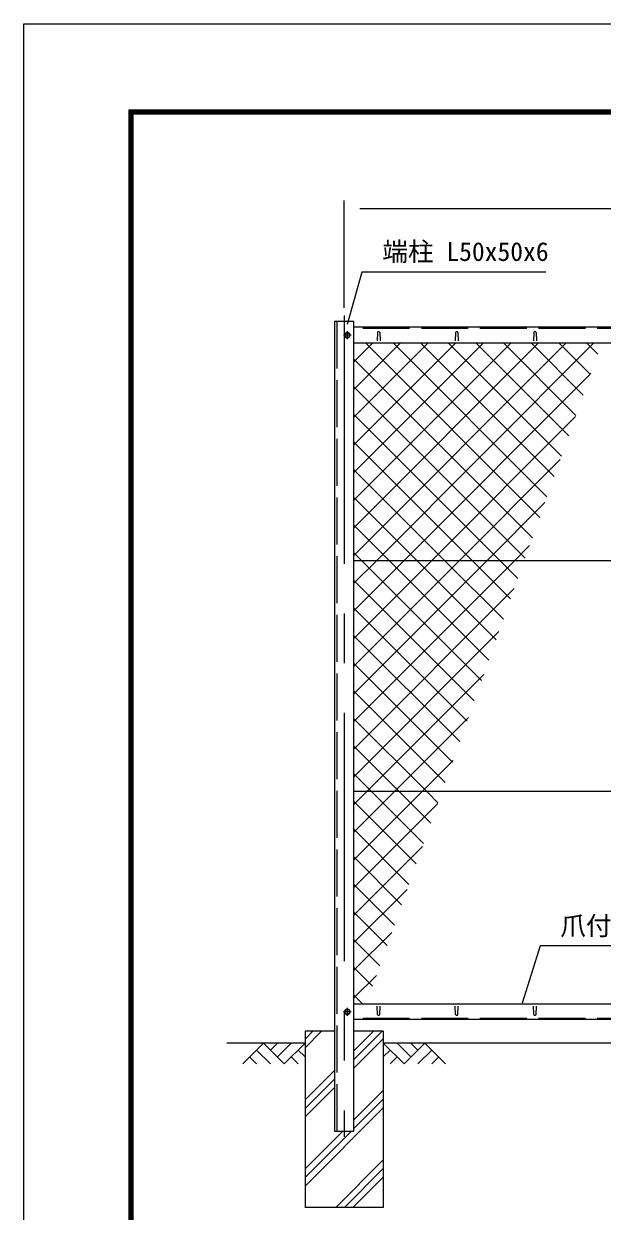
# Model space of a CAD drawing. Units: millimetres, scale not verified. Extents: x -4200 to 4200, y -2970 to 2970.
# Drawn here: x -4200 to -2719, y -66 to 2970 of the extents above; entities that cross this region are included whole.
import ezdxf
from ezdxf.enums import TextEntityAlignment as Align

# ---------------------------------------------------------------- set-up
doc = ezdxf.new("R2010")
doc.units = ezdxf.units.MM
doc.header["$LTSCALE"] = 20
doc.linetypes.add('DASHED', pattern=[7.5, 6, -1.5])
doc.linetypes.add('USER1', pattern=[50.8, 31.75, -6.35, 6.35, -6.35])
for name, color, linetype, lineweight in [('0-0_D-STR1', 1, 'Continuous', 18), ('0-1_D-BMK', 2, 'USER1', 13), ('0-2_D-STR-DIM', 7, 'Continuous', 9), ('0-3_D-STR3', 3, 'Continuous', 13), ('0-4_D-BGD', 7, 'Continuous', 9), ('0-5_D-STR4', 7, 'Continuous', 9), ('0-6_D-DCR-HCH', 7, 'Continuous', 9), ('0-9_D-STR2', 7, 'Continuous', 9), ('0-A_D-STR-TXT', 7, 'Continuous', 9), ('0-B_D-TTL', 7, 'Continuous', 9)]:
    doc.layers.add(name, color=color, linetype=linetype, lineweight=lineweight)
doc.styles.add('ＭＳ ゴシック', font='')
doc.styles.get('ＭＳ ゴシック').set_extended_font_data('MS Gothic')

msp = doc.modelspace()

# ---------------------------------------------------------------- linework, layer by layer
at = {"layer": '0-0_D-STR1'}
for p, q in [((-3404.97, 2208.92), (-3404.97, 138.92)), ((-3354.97, 2208.92), (-3404.97, 2208.92)), ((-3354.97, 138.92), (-3354.97, 2208.92)), ((-1412.47, 2193.92), (-3354.97, 2193.92)), ((-3294.97, 2180.79), (-3295.72, 2159.29)), ((-3288.97, 2180.79), (-3288.22, 2159.29)), ((-3094.97, 2180.79), (-3095.72, 2159.29)), ((-3088.97, 2180.79), (-3088.22, 2159.29)), ((-2894.97, 2180.79), (-2895.72, 2159.29)), ((-2888.97, 2180.79), (-2888.22, 2159.29)), ((-3354.97, 2153.92), (-1412.47, 2153.92)), ((-3354.97, 463.92), (-1412.47, 463.92)), ((-3294.97, 437.05), (-3295.72, 458.55)), ((-3288.97, 437.05), (-3288.22, 458.55)), ((-3094.97, 437.05), (-3095.72, 458.55)), ((-3088.97, 437.05), (-3088.22, 458.55)), ((-2894.97, 437.05), (-2895.72, 458.55)), ((-2888.97, 437.05), (-2888.22, 458.55)), ((-1412.47, 423.92), (-3354.97, 423.92)), ((-3404.97, 138.92), (-3354.97, 138.92))]:
    msp.add_line(p, q, dxfattribs=at)
at = {"layer": '0-0_D-STR1', "linetype": 'DASHED'}
for p, q in [((-3398.97, 2208.92), (-3398.97, 138.92)), ((-1412.47, 2190.92), (-3354.97, 2190.92)), ((-1412.47, 426.92), (-3354.97, 426.92))]:
    msp.add_line(p, q, dxfattribs=at)
at = {"layer": '0-0_D-STR1'}
for centre, start, end in [((-3291.97, 2179.54), 22.61986, 157.38014), ((-3091.97, 2179.54), 22.61986, 157.38014), ((-2891.97, 2179.54), 22.61986, 157.38014), ((-3291.97, 438.3), 202.61986, 337.38014), ((-3091.97, 438.3), 202.61986, 337.38014), ((-2891.97, 438.3), 202.61986, 337.38014)]:
    msp.add_arc(centre, 3.25, start, end, dxfattribs=at)
at = {"layer": '0-1_D-BMK'}
for p, q in [((-3379.97, 2223.92), (-3379.97, 123.92)), ((-3361.97, 2173.92), (-3381.97, 2173.92)), ((-3371.97, 2183.92), (-3371.97, 2163.92)), ((-3361.97, 443.92), (-3381.97, 443.92)), ((-3371.97, 453.92), (-3371.97, 433.92))]:
    msp.add_line(p, q, dxfattribs=at)
at = {"layer": '0-2_D-STR-DIM'}
for p, q in [((-3379.97, 2243.92), (-3379.97, 2517.7)), ((-3339.97, 2497.7), (-1419.97, 2497.7))]:
    msp.add_line(p, q, dxfattribs=at)
at = {"layer": '0-3_D-STR3'}
for p, q in [((-1412.47, 1597.17), (-3354.97, 1597.17)), ((-1412.47, 1007.17), (-3354.97, 1007.17))]:
    msp.add_line(p, q, dxfattribs=at)
for points in [[(-3365.47, 2177.67), (-3371.97, 2181.42), (-3378.47, 2177.67), (-3378.47, 2170.16), (-3371.97, 2166.41), (-3365.47, 2170.16)], [(-3365.47, 447.67), (-3371.97, 451.42), (-3378.47, 447.67), (-3378.47, 440.16), (-3371.97, 436.41), (-3365.47, 440.16)]]:
    msp.add_lwpolyline(points, close=True, dxfattribs=at)
for centre in [(-3371.97, 2173.92), (-3371.97, 443.92)]:
    msp.add_circle(centre, 6.25, dxfattribs=at)
at = {"layer": '0-4_D-BGD'}
for p, q in [((-3479.97, 363.92), (-3679.97, 363.92)), ((-1479.97, 363.92), (-3279.97, 363.92))]:
    msp.add_line(p, q, dxfattribs=at)
at = {"layer": '0-5_D-STR4'}
for p, q in [((-3479.97, 393.92), (-3479.97, -56.08)), ((-3404.97, 393.92), (-3479.97, 393.92)), ((-3279.97, 393.92), (-3354.97, 393.92)), ((-3279.97, 393.92), (-3279.97, -56.08)), ((-3279.97, -56.08), (-3479.97, -56.08))]:
    msp.add_line(p, q, dxfattribs=at)
at = {"layer": '0-6_D-DCR-HCH'}
for p, q in [((-3479.97, 351.68), (-3437.73, 393.92)), ((-3479.97, 373.77), (-3459.83, 393.92)), ((-3354.97, 322), (-3283.05, 393.92)), ((-3354.97, 344.09), (-3305.15, 393.92)), ((-3354.97, 299.9), (-3279.97, 374.9)), ((-3586.4, 363.92), (-3639.61, 310.71)), ((-3604.14, 346.18), (-3568.5, 310.71)), ((-3586.4, 363.92), (-3533.19, 310.71)), ((-3568.66, 346.18), (-3550.92, 363.92)), ((-3550.92, 328.44), (-3515.45, 363.92)), ((-3533.19, 310.71), (-3479.97, 363.92)), ((-3497.71, 346.18), (-3479.97, 328.52)), ((-3226.76, 310.71), (-3279.97, 363.92)), ((-3262.24, 346.18), (-3279.97, 328.52)), ((-3209.03, 328.44), (-3244.5, 363.92)), ((-3173.55, 363.92), (-3226.76, 310.71)), ((-3191.2, 346.09), (-3209.03, 363.92)), ((-3155.81, 346.18), (-3191.45, 310.71)), ((-3173.55, 363.92), (-3120.34, 310.71)), ((-3621.87, 328.44), (-3604.05, 310.71)), ((-3515.45, 328.44), (-3497.63, 310.71)), ((-3244.5, 328.44), (-3262.32, 310.71)), ((-3138.08, 328.44), (-3155.89, 310.71)), ((-3479.97, 219.09), (-3404.97, 294.09)), ((-3479.97, 197), (-3404.97, 272)), ((-3479.97, 174.9), (-3404.97, 249.9)), ((-3354.97, 167.32), (-3279.97, 242.32)), ((-3354.97, 145.22), (-3279.97, 220.22)), ((-3479.97, -1.88), (-3279.97, 198.12)), ((-3479.97, 20.22), (-3361.28, 138.92)), ((-3479.97, 42.32), (-3383.37, 138.92)), ((-3401.6, -56.08), (-3279.97, 65.54)), ((-3379.5, -56.08), (-3279.97, 43.44)), ((-3357.4, -56.08), (-3279.97, 21.35))]:
    msp.add_line(p, q, dxfattribs=at)
at = {"layer": '0-9_D-STR2'}
for p, q in [((-3354.97, 2105.53), (-3306.59, 2153.92)), ((-3354.97, 2034.82), (-3235.88, 2153.92)), ((-3354.97, 1964.11), (-3165.17, 2153.92)), ((-3354.97, 1893.4), (-3094.46, 2153.92)), ((-3354.97, 1822.69), (-3023.75, 2153.92)), ((-3354.97, 1751.98), (-2953.04, 2153.92)), ((-3354.97, 1681.27), (-2882.33, 2153.92)), ((-3354.97, 1610.56), (-2811.62, 2153.92)), ((-2879.68, 1707.96), (-3325.64, 2153.92)), ((-2861.1, 1760.08), (-3254.93, 2153.92)), ((-2842.51, 1812.21), (-3184.22, 2153.92)), ((-2823.92, 1864.33), (-3113.51, 2153.92)), ((-2805.33, 1916.45), (-3042.8, 2153.92)), ((-2786.75, 1968.57), (-2972.09, 2153.92)), ((-2768.16, 2020.7), (-2901.38, 2153.92)), ((-2749.57, 2072.82), (-2830.67, 2153.92)), ((-2730.98, 2124.94), (-2759.96, 2153.92)), ((-2898.27, 1655.84), (-3354.97, 2112.54)), ((-3226.95, 1597.17), (-2748.62, 2075.5)), ((-2916.86, 1603.71), (-3354.97, 2041.83)), ((-2981.02, 1597.17), (-3354.97, 1971.12)), ((-3156.23, 1597.17), (-2787.81, 1965.59)), ((-3051.73, 1597.17), (-3354.97, 1900.41)), ((-3085.52, 1597.17), (-2827, 1855.69)), ((-3122.44, 1597.17), (-3354.97, 1829.7)), ((-3193.16, 1597.17), (-3354.97, 1758.99)), ((-3014.81, 1597.17), (-2866.19, 1745.79)), ((-3263.87, 1597.17), (-3354.97, 1688.28)), ((-3334.58, 1597.17), (-3354.97, 1617.56)), ((-2944.1, 1597.17), (-2905.39, 1635.88)), ((-3354.97, 1469.14), (-3226.95, 1597.17)), ((-3354.97, 1398.43), (-3156.23, 1597.17)), ((-3354.97, 1327.72), (-3085.52, 1597.17)), ((-3354.97, 1257.01), (-3014.81, 1597.17)), ((-3354.97, 1186.3), (-2944.1, 1597.17)), ((-3028.38, 1290.98), (-3334.58, 1597.17)), ((-3009.8, 1343.1), (-3263.87, 1597.17)), ((-2991.21, 1395.22), (-3193.16, 1597.17)), ((-2972.62, 1447.34), (-3122.44, 1597.17)), ((-2954.03, 1499.47), (-3051.73, 1597.17)), ((-2935.45, 1551.59), (-2981.02, 1597.17)), ((-3046.97, 1238.85), (-3354.97, 1546.85)), ((-3354.97, 1115.58), (-2944.58, 1525.98)), ((-3065.56, 1186.73), (-3354.97, 1476.14)), ((-3354.97, 1044.87), (-2983.77, 1416.08)), ((-3084.15, 1134.61), (-3354.97, 1405.43)), ((-3102.74, 1082.48), (-3354.97, 1334.72)), ((-3321.97, 1007.17), (-3022.97, 1306.17)), ((-3121.32, 1030.36), (-3354.97, 1264.01)), ((-3168.84, 1007.17), (-3354.97, 1193.3)), ((-3251.26, 1007.17), (-3062.16, 1196.27)), ((-3239.55, 1007.17), (-3354.97, 1122.59)), ((-3180.55, 1007.17), (-3101.35, 1086.37)), ((-3310.26, 1007.17), (-3354.97, 1051.88)), ((-3354.97, 974.16), (-3321.97, 1007.17)), ((-3354.97, 903.45), (-3251.26, 1007.17)), ((-3354.97, 832.74), (-3180.55, 1007.17)), ((-3177.09, 873.99), (-3310.26, 1007.17)), ((-3158.5, 926.11), (-3239.55, 1007.17)), ((-3139.91, 978.24), (-3168.84, 1007.17)), ((-3195.67, 821.87), (-3354.97, 981.17)), ((-3354.97, 762.03), (-3140.54, 976.46)), ((-3214.26, 769.74), (-3354.97, 910.46)), ((-3354.97, 691.32), (-3179.74, 866.56)), ((-3232.85, 717.62), (-3354.97, 839.75)), ((-3251.44, 665.5), (-3354.97, 769.04)), ((-3354.97, 620.61), (-3218.93, 756.66)), ((-3270.02, 613.38), (-3354.97, 698.33)), ((-3354.97, 549.9), (-3258.12, 646.75)), ((-3288.61, 561.25), (-3354.97, 627.62)), ((-3307.2, 509.13), (-3354.97, 556.9)), ((-3354.97, 479.19), (-3297.31, 536.85)), ((-3332.7, 463.92), (-3354.97, 486.19))]:
    msp.add_line(p, q, dxfattribs=at)
msp.add_lwpolyline([(-3354.97, 1539.85), (-3297.66, 1597.17), (-2740.91, 2153.92)], dxfattribs=at)
at = {"layer": '0-A_D-STR-TXT'}
for points in [[(-2863.62, 2335.21), (-3334.59, 2335.21), (-3372.68, 2200.94)], [(-2180.85, 612.79), (-2878.73, 612.79), (-2924.09, 465.83)]]:
    msp.add_lwpolyline(points, dxfattribs=at)
at = {"layer": '0-B_D-TTL', "color": 2, "lineweight": 18}
msp.add_lwpolyline([(-4200, 2970), (4200, 2970), (4200, -2970), (-4200, -2970)], close=True, dxfattribs=at)
at = {"layer": '0-B_D-TTL'}
for points in [[(-3930, 2750), (3930, 2750), (3930, -2750), (-3930, -2750)], [(-3927.5, 2747.5), (3927.5, 2747.5), (3927.5, -2747.5), (-3927.5, -2747.5)], [(-3925, 2745), (3925, 2745), (3925, -2745), (-3925, -2745)], [(-3922.5, 2742.5), (3922.5, 2742.5), (3922.5, -2742.5), (-3922.5, -2742.5)], [(-3920, 2740), (3920, 2740), (3920, -2740), (-3920, -2740)]]:
    msp.add_lwpolyline(points, close=True, dxfattribs=at)

# ---------------------------------------------------------------- texts
at = {"layer": '0-A_D-STR-TXT', "style": 'ＭＳ ゴシック'}
for s, p in [('端柱 L50x50x6', (-3282.4, 2349.06)), ('爪付胴縁 R付L40x40x3', (-2826.79, 625.37))]:
    msp.add_text(s, height=48.09, dxfattribs=at).set_placement(p, align=Align.BOTTOM_LEFT)

doc.saveas('drawing.dxf')
